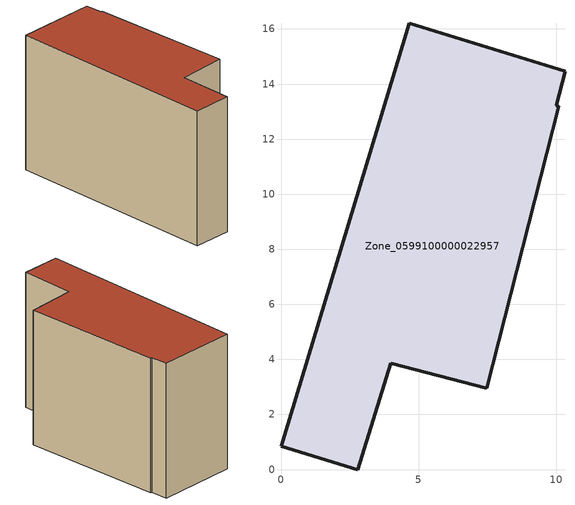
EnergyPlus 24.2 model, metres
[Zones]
Zone_0599100000022957
 floor ground (C_G): 0,0.84 4.66,16.2 10.31,14.47 9.99,13.21 10.09,13.19 7.48,2.95 3.98,3.85 2.79,0 z0
 wall outside (C_F): 4.66,16.2 0,0.84 2.79,0 3.98,3.85 7.48,2.95 10.09,13.19 9.99,13.21 10.31,14.47 4.66,16.2 z0:10.25
 roof outside (C_R): 10.31,14.47 4.66,16.2 0,0.84 2.79,0 3.98,3.85 7.48,2.95 10.09,13.19 9.99,13.21 z10.25
[BUILDING]
Pand.0599100000022957: North Axis=0; Terrain=City; Loads Convergence Tolerance Value=0.04; Temperature Convergence Tolerance Value=0.4; Solar Distribution=FullExterior; Maximum Number of Warmup Days=25; Minimum Number of Warmup Days=1
[Site:Location]
Rotterdam.The.Hague.AP_ZH_NLD Design_Conditions: Latitude=51.96; Longitude=4.45; Time Zone=1; Elevation=-4.5
[SITE:GROUNDTEMPERATURE:BUILDINGSURFACE]
18, 18, 18, 18, 18, 18, 18, 18, 18, 18, 18, 18
[MATERIAL] Thermal Absorptance=0.9; Solar Absorptance=0.7; Visible Absorptance=0.7
Name | Roughness | Thickness | Conductivity | Density | Specific Heat
G.TC.1946 | MediumSmooth | 0.15 | 1 | 540 | 1210
F.TC.1946 | Rough | 0.3 | 0.857143 | 1920 | 840
R.TC.1946 | MediumRough | 0.2 | 0.909091 | 1500 | 1000
[CONSTRUCTION]
C_G: G.TC.1946
C_F: F.TC.1946
C_R: R.TC.1946
[ZONE]
Zone_0599100000022957: Type=1; Multiplier=1; Ceiling Height=Autocalculate; Volume=Autocalculate; Floor Area=autocalculate; Part of Total Floor Area=Yes
[ZONEINFILTRATION:DESIGNFLOWRATE]
Infil_Zone_0599100000022957: Zone or ZoneList or Space or SpaceList=Zone_0599100000022957; Schedule=AlwaysOn; Design Flow Rate Calculation Method=Flow/Area; Flow Rate per Floor Area=0.003; Constant Term Coefficient=1; Temperature Term Coefficient=0; Velocity Term Coefficient=0; Velocity Squared Term Coefficient=0
[HVACTEMPLATE:ZONE:IDEALLOADSAIRSYSTEM]
Zone_0599100000022957: Maximum Heating Supply Air Temperature=50; Minimum Cooling Supply Air Temperature=13; Maximum Heating Supply Air Humidity Ratio=0.0156; Minimum Cooling Supply Air Humidity Ratio=0.0077; Heating Limit=NoLimit; Cooling Limit=NoLimit; Dehumidification Control Type=ConstantSensibleHeatRatio; Cooling Sensible Heat Ratio=0.7; Dehumidification Setpoint=60; Humidification Control Type=None; Humidification Setpoint=30; Outdoor Air Method=None; Outdoor Air Flow Rate per Person=0.00944; Outdoor Air Flow Rate per Zone Floor Area=0; Outdoor Air Flow Rate per Zone=0; Demand Controlled Ventilation Type=None; Outdoor Air Economizer Type=NoEconomizer; Heat Recovery Type=None; Sensible Heat Recovery Effectiveness=0.7; Latent Heat Recovery Effectiveness=0.65
[ZONECONTROL:THERMOSTAT]
ThermostatControl_Zone_0599100000022957: Zone or ZoneList=Zone_0599100000022957; Control Type Schedule=DualSetpointControlType; Control 1=Thermostat_Zone_0599100000022957; Temperature Difference Between Cutout And Setpoint=0
[THERMOSTATSETPOINT:DUALSETPOINT]
Thermostat_Zone_0599100000022957: Heating Setpoint Temperature Schedule=HeatingSetpoint_Zone_0599100000022957; Cooling Setpoint Temperature Schedule=CoolingSetpoint_Zone_0599100000022957
[SCHEDULE:COMPACT]
HeatingSetpoint_Zone_0599100000022957: Through: 12/31, For: AllDays, Until: 24:00, 21
CoolingSetpoint_Zone_0599100000022957: Through: 12/31, For: AllDays, Until: 24:00, 24
DualSetpointControlType: Through: 12/31, For: AllDays, Until: 24:00, 4
AlwaysOn: Through: 12/31, For: AllDays, Until: 24:00, 1
